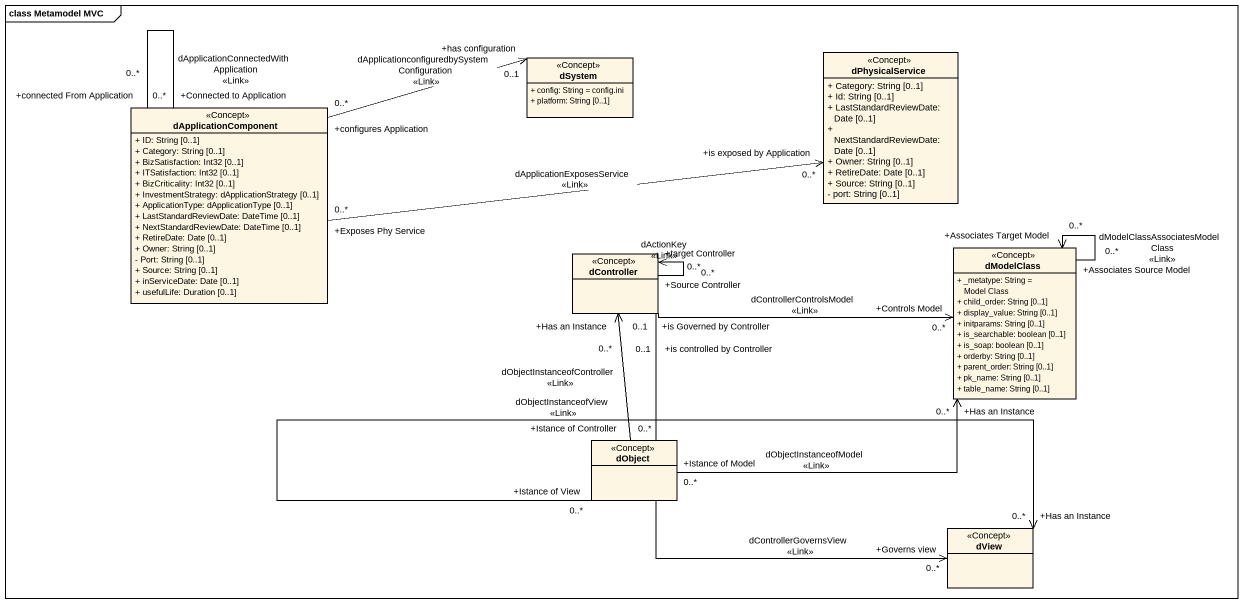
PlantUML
@startuml
mainframe class Metamodel MVC
hide circle
hide empty members
skinparam classAttributeIconSize 0
class dSystem <<Concept>> {
  + config: String = config.ini
  + platform: String [0..1]
}
class dPhysicalService <<Concept>> {
  + Category: String [0..1]
  + Id: String [0..1]
  + LastStandardReviewDate: Date [0..1]
  + NextStandardReviewDate: Date [0..1]
  + Owner: String [0..1]
  + RetireDate: Date [0..1]
  + Source: String [0..1]
  - port: String [0..1]
}
class dApplicationComponent <<Concept>> {
  + ID: String [0..1]
  + Category: String [0..1]
  + BizSatisfaction: Int32 [0..1]
  + ITSatisfaction: Int32 [0..1]
  + BizCriticality: Int32 [0..1]
  + InvestmentStrategy: dApplicationStrategy [0..1]
  + ApplicationType: dApplicationType [0..1]
  + LastStandardReviewDate: DateTime [0..1]
  + NextStandardReviewDate: DateTime [0..1]
  + RetireDate: Date [0..1]
  + Owner: String [0..1]
  - Port: String [0..1]
  + Source: String [0..1]
  + inServiceDate: Date [0..1]
  + usefulLife: Duration [0..1]
}
class dController <<Concept>>
class dModelClass <<Concept>> {
  + _metatype: String = Model Class
  + child_order: String [0..1]
  + display_value: String [0..1]
  + initparams: String [0..1]
  + is_searchable: boolean [0..1]
  + is_soap: boolean [0..1]
  + orderby: String [0..1]
  + parent_order: String [0..1]
  + pk_name: String [0..1]
  + table_name: String [0..1]
}
class dObject <<Concept>>
class dView <<Concept>>
dApplicationComponent "+configures Application\n0..*" -right-> "+has configuration\n0..1" dSystem : dApplicationconfiguredbySystemConfiguration\n<<Link>>
dApplicationComponent "+Exposes Phy Service\n0..*" -right-> "+is exposed by Application\n0..*" dPhysicalService : dApplicationExposesService\n<<Link>>
dApplicationComponent "+Connected to Application\n0..*" -- "+connected From Application\n0..*" dApplicationComponent : dApplicationConnectedWithApplication\n<<Link>>
dController "+Source Controller\n0..*" --> "+target Controller\n0..*" dController : dActionKey\n<<Link>>
dController "+is controlled by Controller\n0..1" -right-> "+Controls Model\n0..*" dModelClass : dControllerControlsModel\n<<Link>>
dController "+is Governed by Controller\n0..1" --> "+Governs view\n0..*" dView : dControllerGovernsView\n<<Link>>
dModelClass "+Associates Source Model\n0..*" --> "+Associates Target Model\n0..*" dModelClass : dModelClassAssociatesModelClass\n<<Link>>
dObject "+Istance of Controller\n0..*" -up-> "+Has an Instance\n0..*" dController : dObjectInstanceofController\n<<Link>>
dObject "+Istance of Model\n0..*" -right-> "+Has an Instance\n0..*" dModelClass : dObjectInstanceofModel\n<<Link>>
dObject "+Istance of View\n0..*" -right-> "+Has an Instance\n0..*" dView : dObjectInstanceofView\n<<Link>>
@enduml
